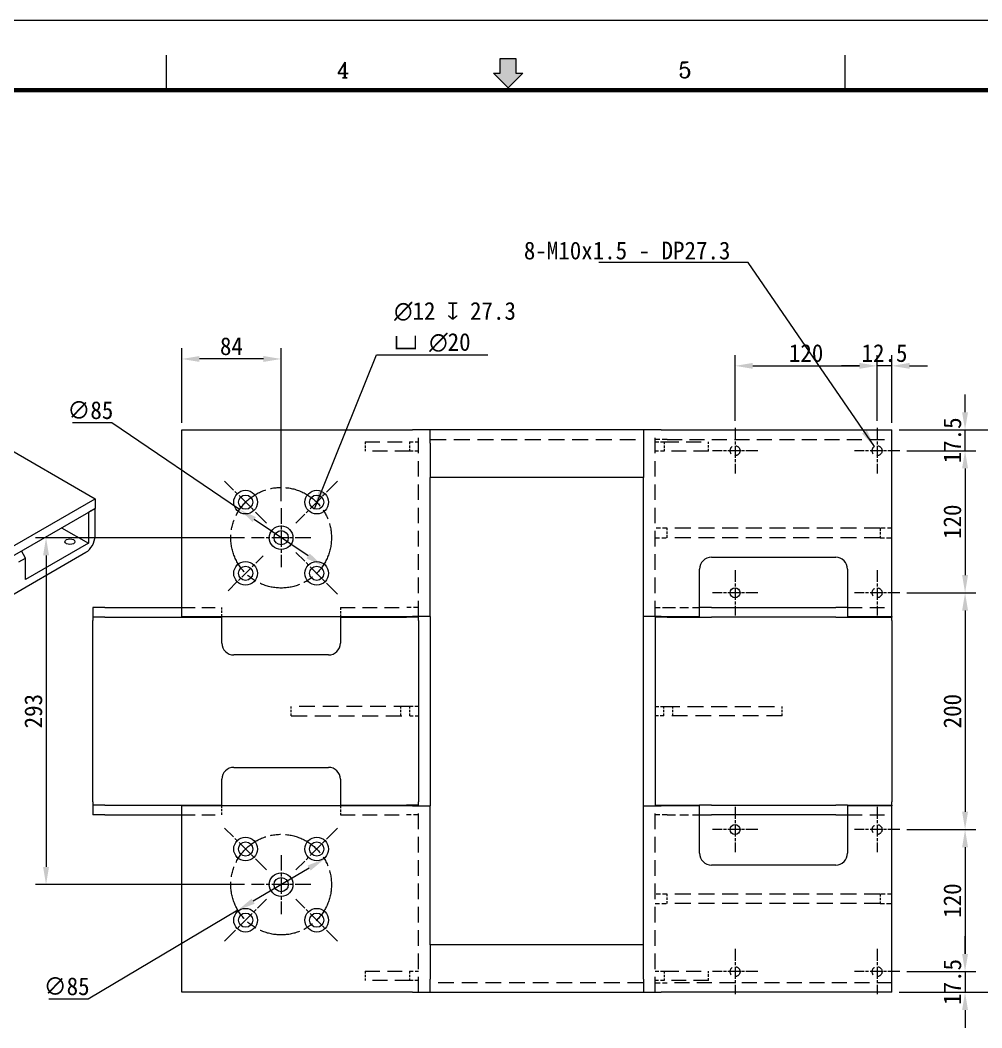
# Model space of a CAD drawing. Header units: millimetres. Extents: x 36 to 2484, y 36 to 1746.
# Drawn here: x 850 to 1663, y 895 to 1746 of the extents above; entities that cross this region are included whole.
import ezdxf
from ezdxf.enums import TextEntityAlignment as Align

# ---------------------------------------------------------------- set-up
doc = ezdxf.new("R2010")
doc.units = ezdxf.units.MM
doc.header["$LTSCALE"] = 6
doc.linetypes.add('CHAIN', pattern=[0.3543, 0.2362, -0.0295, 0.0591, -0.0295])
doc.linetypes.add('HIDDEN', pattern=[9.525, 6.35, -3.175])
doc.layers.get('0').update_dxf_attribs({"lineweight": 18})
for name, color, linetype, lineweight in [('SkizziergeometrieWIN-ISO', 7, 'Continuous', 50), ('가는실선_A4', 7, 'Continuous', 5), ('굵은실선_A3', 7, 'Continuous', 18)]:
    doc.layers.add(name, color=color, linetype=linetype, lineweight=lineweight)
for name, color, linetype, lineweight, true_color in [('가는실선_A3', 9, 'Continuous', 5, 0x808080), ('가는실선중심선_A3', 1, 'Continuous', 5, 0xff0000), ('가는파선_A3', 7, 'HIDDEN', 13, 0x008000), ('해치선_A3', 1, 'Continuous', 5, 0xff0000)]:
    doc.layers.add(name, color=color, linetype=linetype, lineweight=lineweight, true_color=true_color)
doc.styles.add('치수문자_A3(2.5)', font='')
doc.styles.add('텍스트 스타일36', font='ROMANC.shx', dxfattribs={"width": 0.941937})
doc.styles.get('치수문자_A3(2.5)').set_extended_font_data('GulimChe')
doc.dimstyles.new('치수_A3(2.5)', dxfattribs={"dimscale": 6, "dimtxt": 2.5, "dimasz": 2.5, "dimexe": 1.5, "dimexo": 1, "dimgap": 0.5, "dimtad": 1, "dimtoh": 1, "dimdec": 1, "dimrnd": 1e-08, "dimdsep": 46, "dimtxsty": '치수문자_A3(2.5)', "dimcen": 0.09, "dimdle": 10, "dimclrd": 8, "dimclre": 8, "dimclrt": 7, "dimadec": 1, "dimazin": 2, "dimtfac": 0.8, "dimtmove": 0, "dimatfit": 3, "dimfxl": 1, "dimtolj": 1, "dimtzin": 0, "dimlwd": -1, "dimlwe": -1, "dimarcsym": 0})
doc.dimstyles.new('치수_A3(2.5)$7', dxfattribs={"dimscale": 6, "dimtxt": 2.5, "dimasz": 2.5, "dimexe": 1.5, "dimexo": 1, "dimgap": 0.5, "dimtad": 1, "dimtoh": 1, "dimdec": 1, "dimrnd": 1e-08, "dimdsep": 46, "dimtxsty": '치수문자_A3(2.5)', "dimcen": 0.09, "dimdle": 10, "dimclrd": 256, "dimclre": 8, "dimclrt": 7, "dimadec": 1, "dimazin": 2, "dimtfac": 0.8, "dimtmove": 0, "dimatfit": 3, "dimfxl": 1, "dimtolj": 1, "dimtzin": 0, "dimlwd": -1, "dimlwe": -1, "dimarcsym": 0})

# ---------------------------------------------------------------- blocks, each defined once
blk = doc.blocks.new('경계 A3_경계')
at = {"layer": '해치선_A3'}
blk.add_hatch(color=7, dxfattribs=at).paths.add_polyline_path([(211.52, 283.53), (212.48, 283.53), (210.42, 281.47), (208.36, 283.53), (209.32, 283.53), (209.32, 285.59), (211.52, 285.59)])
for p, q in [((209.32, 285.59), (211.52, 285.59)), ((209.32, 283.53), (209.32, 285.59)), ((211.52, 285.59), (211.52, 283.53)), ((208.36, 283.53), (209.32, 283.53)), ((210.42, 281.47), (208.36, 283.53)), ((211.52, 283.53), (212.48, 283.53))]:
    blk.add_line(p, q)
at = {"layer": 'SkizziergeometrieWIN-ISO', "lineweight": 18}
blk.add_line((6, 291), (414, 291), dxfattribs=at)
at = {"layer": '가는실선_A3', "color": 7}
for p, q in [((162.34, 281.16), (162.34, 286.06)), ((257.9, 281.16), (257.9, 286.06))]:
    blk.add_line(p, q, dxfattribs=at)
at = {"layer": '가는실선_A3', "color": 7, "lineweight": 60}
blk.add_line((401.22, 281.16), (19.02, 281.16), dxfattribs=at)
at = {"layer": '굵은실선_A3'}
blk.add_line((212.48, 283.53), (210.42, 281.47), dxfattribs=at)
at = {"layer": '가는실선_A3', "color": 7, "style": '텍스트 스타일36', "width": 0.941937}
for s, p in [('4', (187.21, 283.98)), ('5', (235.33, 283.98))]:
    blk.add_text(s, height=2.2, dxfattribs=at).set_placement(p, align=Align.MIDDLE_CENTER)
blk = doc.blocks.new('*D19')
at = {"layer": 'Defpoints', "color": 0, "transparency": 16777216}
for p in [(1586.82, 1399.81), (1586.82, 924.81), (1688, 924.81)]:
    blk.add_point(p, dxfattribs=at)
at = {"layer": '가는실선_A4', "color": 8, "transparency": 16777216}
for p, q in [((1592.82, 1399.81), (1697, 1399.81)), ((1688, 1384.81), (1688, 939.81)), ((1592.82, 924.81), (1697, 924.81))]:
    blk.add_line(p, q, dxfattribs=at)
for points in [[(1685.5, 1384.81), (1690.5, 1384.81), (1688, 1399.81)], [(1685.5, 939.81), (1690.5, 939.81), (1688, 924.81)]]:
    blk.add_solid(points, dxfattribs=at)
at = {"layer": '가는실선_A4', "color": 7, "transparency": 16777216, "insert": (1677.3, 1162.31), "char_height": 15, "attachment_point": 5, "rotation": 90, "style": '치수문자_A3(2.5)'}
blk.add_mtext('\\A1;475', dxfattribs=at)
blk = doc.blocks.new('*D38')
at = {"layer": 'Defpoints', "color": 0, "transparency": 16777216}
for p in [(986.82, 1459.81), (986.82, 1399.81), (1070.82, 1333.81)]:
    blk.add_point(p, dxfattribs=at)
at = {"layer": '가는실선_A4', "color": 8, "transparency": 16777216}
for p, q in [((986.82, 1405.81), (986.82, 1468.81)), ((1070.82, 1339.81), (1070.82, 1468.81)), ((1055.82, 1459.81), (1001.82, 1459.81))]:
    blk.add_line(p, q, dxfattribs=at)
for points in [[(1001.82, 1462.31), (1001.82, 1457.31), (986.82, 1459.81)], [(1055.82, 1462.31), (1055.82, 1457.31), (1070.82, 1459.81)]]:
    blk.add_solid(points, dxfattribs=at)
at = {"layer": '가는실선_A4', "color": 7, "transparency": 16777216, "insert": (1028.82, 1470.5), "char_height": 15, "attachment_point": 5, "style": '치수문자_A3(2.5)'}
blk.add_mtext('\\A1;84', dxfattribs=at)
blk = doc.blocks.new('*D39')
at = {"layer": 'Defpoints', "color": 0, "transparency": 16777216}
for p in [(1045.82, 1308.81), (872.18, 1015.81), (1045.82, 1015.81)]:
    blk.add_point(p, dxfattribs=at)
at = {"layer": '가는실선_A4', "color": 8, "transparency": 16777216}
for p, q in [((1039.82, 1308.81), (863.18, 1308.81)), ((872.18, 1293.81), (872.18, 1030.81)), ((1039.82, 1015.81), (863.18, 1015.81))]:
    blk.add_line(p, q, dxfattribs=at)
for points in [[(869.68, 1293.81), (874.68, 1293.81), (872.18, 1308.81)], [(869.68, 1030.81), (874.68, 1030.81), (872.18, 1015.81)]]:
    blk.add_solid(points, dxfattribs=at)
at = {"layer": '가는실선_A4', "color": 7, "transparency": 16777216, "insert": (861.51, 1162.31), "char_height": 15, "attachment_point": 5, "rotation": 90, "style": '치수문자_A3(2.5)'}
blk.add_mtext('\\A1;293', dxfattribs=at)
blk = doc.blocks.new('*D40')
at = {"layer": 'Defpoints', "color": 0, "transparency": 16777216}
for p in [(1107.38, 1037.47), (1034.26, 994.14)]:
    blk.add_point(p, dxfattribs=at)
at = {"layer": '가는실선_A4', "color": 8, "transparency": 16777216}
for p, q in [((1094.48, 1029.82), (1047.16, 1001.79)), ((1034.26, 994.14), (907.7, 919.15)), ((907.7, 919.15), (874.47, 919.15))]:
    blk.add_line(p, q, dxfattribs=at)
for points in [[(1093.2, 1031.98), (1095.75, 1027.67), (1107.38, 1037.47)], [(1045.89, 1003.94), (1048.43, 999.64), (1034.26, 994.14)]]:
    blk.add_solid(points, dxfattribs=at)
at = {"layer": '가는실선_A4', "color": 7, "transparency": 16777216, "insert": (889.59, 929.82), "char_height": 15, "attachment_point": 5, "style": '치수문자_A3(2.5)'}
blk.add_mtext('\\A1;∅85', dxfattribs=at)
blk = doc.blocks.new('*D41')
at = {"layer": 'Defpoints', "color": 0, "transparency": 16777216}
for p in [(1035.64, 1332.65), (1106, 1284.96)]:
    blk.add_point(p, dxfattribs=at)
at = {"layer": '가는실선_A4', "color": 8, "transparency": 16777216}
for p, q in [((927.74, 1405.78), (894.5, 1405.78)), ((1035.64, 1332.65), (927.74, 1405.78)), ((1093.58, 1293.38), (1048.05, 1324.23))]:
    blk.add_line(p, q, dxfattribs=at)
for points in [[(1049.46, 1326.3), (1046.65, 1322.16), (1035.64, 1332.65)], [(1094.99, 1295.45), (1092.18, 1291.31), (1106, 1284.96)]]:
    blk.add_solid(points, dxfattribs=at)
at = {"layer": '가는실선_A4', "color": 7, "transparency": 16777216, "insert": (909.62, 1416.45), "char_height": 15, "attachment_point": 5, "style": '치수문자_A3(2.5)'}
blk.add_mtext('\\A1;∅85', dxfattribs=at)
blk = doc.blocks.new('*D42')
at = {"layer": 'Defpoints', "color": 0, "transparency": 16777216}
for p in [(1593.51, 1382.31), (1593.51, 1262.31), (1648.64, 1262.31)]:
    blk.add_point(p, dxfattribs=at)
at = {"layer": '가는실선_A4', "color": 8, "transparency": 16777216}
for p, q in [((1599.51, 1382.31), (1657.64, 1382.31)), ((1648.64, 1367.31), (1648.64, 1277.31)), ((1599.51, 1262.31), (1657.64, 1262.31))]:
    blk.add_line(p, q, dxfattribs=at)
for points in [[(1646.14, 1367.31), (1651.14, 1367.31), (1648.64, 1382.31)], [(1646.14, 1277.31), (1651.14, 1277.31), (1648.64, 1262.31)]]:
    blk.add_solid(points, dxfattribs=at)
at = {"layer": '가는실선_A4', "color": 7, "transparency": 16777216, "insert": (1637.94, 1322.31), "char_height": 15, "attachment_point": 5, "rotation": 90, "style": '치수문자_A3(2.5)'}
blk.add_mtext('\\A1;120', dxfattribs=at)
blk = doc.blocks.new('*D43')
at = {"layer": 'Defpoints', "color": 0, "transparency": 16777216}
for p in [(1574.32, 1453.99), (1454.32, 1401.49), (1574.32, 1401.49)]:
    blk.add_point(p, dxfattribs=at)
at = {"layer": '가는실선_A4', "color": 8, "transparency": 16777216}
for p, q in [((1454.32, 1407.49), (1454.32, 1462.99)), ((1574.32, 1407.49), (1574.32, 1462.99)), ((1469.32, 1453.99), (1559.32, 1453.99))]:
    blk.add_line(p, q, dxfattribs=at)
for points in [[(1469.32, 1456.49), (1469.32, 1451.49), (1454.32, 1453.99)], [(1559.32, 1456.49), (1559.32, 1451.49), (1574.32, 1453.99)]]:
    blk.add_solid(points, dxfattribs=at)
at = {"layer": '가는실선_A4', "color": 7, "transparency": 16777216, "insert": (1514.32, 1464.69), "char_height": 15, "attachment_point": 5, "style": '치수문자_A3(2.5)'}
blk.add_mtext('\\A1;120', dxfattribs=at)
blk = doc.blocks.new('*D44')
at = {"layer": 'Defpoints', "color": 0, "transparency": 16777216}
for p in [(1574.32, 1453.99), (1574.32, 1401.49), (1586.82, 1399.81)]:
    blk.add_point(p, dxfattribs=at)
at = {"layer": '가는실선_A4', "color": 8, "transparency": 16777216}
for p, q in [((1574.32, 1407.49), (1574.32, 1462.99)), ((1586.82, 1405.81), (1586.82, 1462.99)), ((1559.32, 1453.99), (1544.32, 1453.99)), ((1586.82, 1453.99), (1574.32, 1453.99)), ((1601.82, 1453.99), (1616.82, 1453.99))]:
    blk.add_line(p, q, dxfattribs=at)
for points in [[(1559.32, 1456.49), (1559.32, 1451.49), (1574.32, 1453.99)], [(1601.82, 1456.49), (1601.82, 1451.49), (1586.82, 1453.99)]]:
    blk.add_solid(points, dxfattribs=at)
at = {"layer": '가는실선_A4', "color": 7, "transparency": 16777216, "insert": (1580.57, 1464.69), "char_height": 15, "attachment_point": 5, "style": '치수문자_A3(2.5)'}
blk.add_mtext('\\A1;12.5', dxfattribs=at)
blk = doc.blocks.new('*D45')
at = {"layer": 'Defpoints', "color": 0, "transparency": 16777216}
for p in [(1586.82, 1399.81), (1648.64, 1399.81), (1593.51, 1382.31)]:
    blk.add_point(p, dxfattribs=at)
at = {"layer": '가는실선_A4', "color": 8, "transparency": 16777216}
for p, q in [((1648.64, 1414.81), (1648.64, 1429.81)), ((1592.82, 1399.81), (1657.64, 1399.81)), ((1648.64, 1382.31), (1648.64, 1399.81)), ((1599.51, 1382.31), (1657.64, 1382.31)), ((1648.64, 1367.31), (1648.64, 1352.31))]:
    blk.add_line(p, q, dxfattribs=at)
for points in [[(1646.14, 1414.81), (1651.14, 1414.81), (1648.64, 1399.81)], [(1646.14, 1367.31), (1651.14, 1367.31), (1648.64, 1382.31)]]:
    blk.add_solid(points, dxfattribs=at)
at = {"layer": '가는실선_A4', "color": 7, "transparency": 16777216, "insert": (1637.94, 1391.06), "char_height": 15, "attachment_point": 5, "rotation": 90, "style": '치수문자_A3(2.5)'}
blk.add_mtext('\\A1;17.5', dxfattribs=at)
blk = doc.blocks.new('*D46')
at = {"layer": 'Defpoints', "color": 0, "transparency": 16777216}
for p in [(1593.51, 1262.31), (1593.51, 1062.31), (1648.64, 1062.31)]:
    blk.add_point(p, dxfattribs=at)
at = {"layer": '가는실선_A4', "color": 8, "transparency": 16777216}
for p, q in [((1599.51, 1262.31), (1657.64, 1262.31)), ((1648.64, 1247.31), (1648.64, 1077.31)), ((1599.51, 1062.31), (1657.64, 1062.31))]:
    blk.add_line(p, q, dxfattribs=at)
for points in [[(1646.14, 1247.31), (1651.14, 1247.31), (1648.64, 1262.31)], [(1646.14, 1077.31), (1651.14, 1077.31), (1648.64, 1062.31)]]:
    blk.add_solid(points, dxfattribs=at)
at = {"layer": '가는실선_A4', "color": 7, "transparency": 16777216, "insert": (1637.97, 1162.31), "char_height": 15, "attachment_point": 5, "rotation": 90, "style": '치수문자_A3(2.5)'}
blk.add_mtext('\\A1;200', dxfattribs=at)
blk = doc.blocks.new('*D47')
at = {"layer": 'Defpoints', "color": 0, "transparency": 16777216}
for p in [(1593.51, 1062.31), (1593.51, 942.31), (1648.64, 942.31)]:
    blk.add_point(p, dxfattribs=at)
at = {"layer": '가는실선_A4', "color": 8, "transparency": 16777216}
for p, q in [((1599.51, 1062.31), (1657.64, 1062.31)), ((1648.64, 1047.31), (1648.64, 957.31)), ((1599.51, 942.31), (1657.64, 942.31))]:
    blk.add_line(p, q, dxfattribs=at)
for points in [[(1646.14, 1047.31), (1651.14, 1047.31), (1648.64, 1062.31)], [(1646.14, 957.31), (1651.14, 957.31), (1648.64, 942.31)]]:
    blk.add_solid(points, dxfattribs=at)
at = {"layer": '가는실선_A4', "color": 7, "transparency": 16777216, "insert": (1637.94, 1002.31), "char_height": 15, "attachment_point": 5, "rotation": 90, "style": '치수문자_A3(2.5)'}
blk.add_mtext('\\A1;120', dxfattribs=at)
blk = doc.blocks.new('*D48')
at = {"layer": 'Defpoints', "color": 0, "transparency": 16777216}
for p in [(1593.51, 942.31), (1586.82, 924.81), (1648.64, 924.81)]:
    blk.add_point(p, dxfattribs=at)
at = {"layer": '가는실선_A4', "color": 8, "transparency": 16777216}
for p, q in [((1648.64, 957.31), (1648.64, 972.31)), ((1599.51, 942.31), (1657.64, 942.31)), ((1648.64, 942.31), (1648.64, 924.81)), ((1592.82, 924.81), (1657.64, 924.81)), ((1648.64, 909.81), (1648.64, 894.81))]:
    blk.add_line(p, q, dxfattribs=at)
for points in [[(1646.14, 957.31), (1651.14, 957.31), (1648.64, 942.31)], [(1646.14, 909.81), (1651.14, 909.81), (1648.64, 924.81)]]:
    blk.add_solid(points, dxfattribs=at)
at = {"layer": '가는실선_A4', "color": 7, "transparency": 16777216, "insert": (1637.94, 933.56), "char_height": 15, "attachment_point": 5, "rotation": 90, "style": '치수문자_A3(2.5)'}
blk.add_mtext('\\A1;17.5', dxfattribs=at)

msp = doc.modelspace()

# ---------------------------------------------------------------- linework, layer by layer
at = {"layer": '가는실선중심선_A3', "linetype": 'CHAIN', "ltscale": 7.107183}
for p, q in [((1454.319, 1401.494), (1454.319, 1363.118)), ((1574.319, 1401.494), (1574.319, 1363.118)), ((1473.507, 1382.306), (1435.131, 1382.306)), ((1593.507, 1382.306), (1555.131, 1382.306)), ((1454.319, 1281.494), (1454.319, 1243.118)), ((1574.319, 1281.494), (1574.319, 1243.118)), ((1473.507, 1262.306), (1435.131, 1262.306)), ((1593.507, 1262.306), (1555.131, 1262.306)), ((1454.319, 1081.494), (1454.319, 1043.118)), ((1574.319, 1081.494), (1574.319, 1043.118)), ((1473.507, 1062.306), (1435.131, 1062.306)), ((1593.507, 1062.306), (1555.131, 1062.306)), ((1454.319, 961.494), (1454.319, 923.118)), ((1574.319, 961.494), (1574.319, 923.118)), ((1473.507, 942.306), (1435.131, 942.306)), ((1593.507, 942.306), (1555.131, 942.306))]:
    msp.add_line(p, q, dxfattribs=at)
at = {"layer": '가는실선중심선_A3', "linetype": 'CHAIN', "ltscale": 9.259962}
for p, q in [((1058.444, 1321.18), (1023.089, 1356.536)), ((1118.548, 1356.536), (1083.193, 1321.18)), ((1070.819, 1333.806), (1070.819, 1283.806)), ((1095.819, 1308.806), (1045.819, 1308.806)), ((1118.548, 1261.076), (1083.193, 1296.432)), ((1058.444, 1028.18), (1023.089, 1063.536)), ((1118.548, 1063.536), (1083.193, 1028.18)), ((1070.819, 1040.806), (1070.819, 990.806)), ((1095.819, 1015.806), (1045.819, 1015.806)), ((1023.089, 968.076), (1058.444, 1003.432)), ((1118.548, 968.076), (1083.193, 1003.432))]:
    msp.add_line(p, q, dxfattribs=at)
at = {"layer": '가는실선중심선_A3', "linetype": 'CHAIN', "ltscale": 7.778352}
msp.add_line((1025.917, 1263.905), (1055.616, 1293.603), dxfattribs=at)
at = {"layer": '가는실선중심선_A3', "linetype": 'CHAIN', "ltscale": 23.990969}
for centre in [(1070.819, 1308.806), (1070.819, 1015.806)]:
    msp.add_circle(centre, 42.5, dxfattribs=at)
at = {"layer": '가는파선_A3', "ltscale": 0.344488}
for p, q in [((1186.819, 1242.306), (1186.819, 1399.806)), ((1386.819, 1242.306), (1386.819, 1399.806)), ((1186.819, 924.806), (1186.819, 1082.306)), ((1386.819, 924.806), (1386.819, 1082.306))]:
    msp.add_line(p, q, dxfattribs=at)
at = {"layer": '가는파선_A3', "ltscale": 0.328087}
for p, q in [((1141.819, 1389.806), (1179.319, 1389.806)), ((1394.318, 1389.806), (1431.819, 1389.806)), ((1179.319, 1381.806), (1141.819, 1381.806)), ((1431.819, 1381.806), (1394.318, 1381.806)), ((1141.819, 942.806), (1179.319, 942.806)), ((1394.318, 942.806), (1431.819, 942.806)), ((1179.319, 934.806), (1141.819, 934.806)), ((1431.819, 934.806), (1394.318, 934.806))]:
    msp.add_line(p, q, dxfattribs=at)
at = {"layer": '가는파선_A3', "ltscale": 0.055011}
for p, q in [((1141.819, 1389.806), (1141.819, 1381.806)), ((1179.319, 1389.806), (1179.319, 1381.806)), ((1394.318, 1389.806), (1394.318, 1381.806)), ((1431.819, 1381.806), (1431.819, 1389.806)), ((1396.819, 1308.806), (1396.819, 1316.806)), ((1576.819, 1316.806), (1576.819, 1308.806)), ((1079.396, 1158.306), (1079.396, 1166.306)), ((1171.819, 1158.306), (1171.819, 1166.306)), ((1179.396, 1158.306), (1179.396, 1166.306)), ((1394.242, 1158.306), (1394.242, 1166.306)), ((1401.819, 1158.306), (1401.819, 1166.306)), ((1494.242, 1158.306), (1494.242, 1166.306)), ((1396.819, 999.806), (1396.819, 1007.806)), ((1576.819, 1007.806), (1576.819, 999.806)), ((1141.819, 942.806), (1141.819, 934.806)), ((1179.319, 942.806), (1179.319, 934.806)), ((1394.318, 942.806), (1394.318, 934.806)), ((1431.819, 934.806), (1431.819, 942.806))]:
    msp.add_line(p, q, dxfattribs=at)
at = {"layer": '가는파선_A3', "ltscale": 0.080527}
for p, q in [((1179.319, 1389.806), (1186.819, 1389.806)), ((1386.819, 1389.806), (1394.318, 1389.806)), ((1186.819, 1381.806), (1179.319, 1381.806)), ((1394.318, 1381.806), (1386.819, 1381.806)), ((1186.819, 1166.306), (1179.396, 1166.306)), ((1386.819, 1166.306), (1394.242, 1166.306)), ((1179.396, 1158.306), (1186.819, 1158.306)), ((1394.242, 1158.306), (1386.819, 1158.306)), ((1179.319, 942.806), (1186.819, 942.806)), ((1386.819, 942.806), (1394.318, 942.806)), ((1186.819, 934.806), (1179.319, 934.806)), ((1394.318, 934.806), (1386.819, 934.806))]:
    msp.add_line(p, q, dxfattribs=at)
at = {"layer": '가는파선_A3', "ltscale": 0.349956}
for p, q in [((1196.819, 1391.806), (1376.819, 1391.806)), ((1576.819, 1316.806), (1396.819, 1316.806)), ((1576.819, 1308.806), (1396.819, 1308.806)), ((1179.396, 1166.306), (1079.396, 1166.306)), ((1394.242, 1166.306), (1494.242, 1166.306)), ((1079.396, 1158.306), (1179.396, 1158.306)), ((1494.242, 1158.306), (1394.242, 1158.306)), ((1576.819, 1007.806), (1396.819, 1007.806)), ((1576.819, 999.806), (1396.819, 999.806)), ((1376.819, 932.806), (1196.819, 932.806))]:
    msp.add_line(p, q, dxfattribs=at)
at = {"layer": '가는파선_A3', "ltscale": 0.108111}
for p, q in [((1396.819, 1391.806), (1386.819, 1391.806)), ((1386.819, 1249.806), (1396.819, 1249.806)), ((1396.819, 1074.806), (1386.819, 1074.806)), ((1386.819, 932.806), (1396.819, 932.806))]:
    msp.add_line(p, q, dxfattribs=at)
at = {"layer": '가는파선_A3', "ltscale": 0.332458}
for p, q in [((1396.819, 1391.806), (1586.819, 1391.806)), ((1586.819, 932.806), (1396.819, 932.806))]:
    msp.add_line(p, q, dxfattribs=at)
at = {"layer": '가는파선_A3', "ltscale": 0.097324}
for p, q in [((1396.819, 1316.806), (1386.819, 1316.806)), ((1586.819, 1316.806), (1576.819, 1316.806)), ((1386.819, 1308.806), (1396.819, 1308.806)), ((1576.819, 1308.806), (1586.819, 1308.806)), ((1396.819, 1007.806), (1386.819, 1007.806)), ((1586.819, 1007.806), (1576.819, 1007.806)), ((1386.819, 999.806), (1396.819, 999.806)), ((1576.819, 999.806), (1586.819, 999.806))]:
    msp.add_line(p, q, dxfattribs=at)
at = {"layer": '가는파선_A3', "ltscale": 0.297463}
for p, q in [((986.819, 1249.806), (1020.819, 1249.806)), ((986.819, 1074.806), (1020.819, 1074.806))]:
    msp.add_line(p, q, dxfattribs=at)
at = {"layer": '가는파선_A3', "ltscale": 0.051567}
for p, q in [((1020.819, 1242.306), (1020.819, 1249.806)), ((1120.819, 1249.806), (1120.819, 1242.306)), ((1020.819, 1074.806), (1020.819, 1082.306)), ((1120.819, 1082.306), (1120.819, 1074.806))]:
    msp.add_line(p, q, dxfattribs=at)
at = {"layer": '가는파선_A3', "ltscale": 0.326626}
for p, q in [((1120.819, 1249.806), (1176.819, 1249.806)), ((1120.819, 1074.806), (1176.819, 1074.806))]:
    msp.add_line(p, q, dxfattribs=at)
at = {"layer": '가는파선_A3', "ltscale": 0.189345}
for p, q in [((1396.819, 1249.806), (1424.319, 1249.806)), ((1396.819, 1074.806), (1424.319, 1074.806))]:
    msp.add_line(p, q, dxfattribs=at)
at = {"layer": '가는파선_A3', "ltscale": 0.328084}
for p, q in [((1549.319, 1249.806), (1586.819, 1249.806)), ((1549.319, 1074.806), (1586.819, 1074.806))]:
    msp.add_line(p, q, dxfattribs=at)
at = {"layer": '가는파선_A3', "ltscale": 0.181174}
for centre in [(1454.319, 1382.306), (1574.319, 1382.306), (1574.319, 1262.306), (1574.319, 1062.306), (1454.319, 942.306), (1574.319, 942.306)]:
    msp.add_circle(centre, 4.188, dxfattribs=at)
at = {"layer": '가는파선_A3', "ltscale": 0.108111}
for centre, start_param, end_param in [((1176.819, 1249.806), 6.2559132, 7.8403405), ((1176.819, 1074.806), 6.2805873, 7.8539816)]:
    msp.add_ellipse(centre, major_axis=(10, 0), ratio=0.00001, start_param=start_param, end_param=end_param, dxfattribs=at)
at = {"layer": '굵은실선_A3'}
for p, q in [((775.702, 1421.404), (913.588, 1341.796)), ((986.819, 1242.306), (986.819, 1399.806)), ((986.819, 1399.806), (1181.819, 1399.806)), ((1196.819, 1399.806), (1181.819, 1399.806)), ((1376.819, 1399.806), (1196.819, 1399.806)), ((1196.819, 1388.806), (1196.819, 1399.806)), ((1391.819, 1399.806), (1376.819, 1399.806)), ((1376.819, 1399.806), (1376.819, 1388.806)), ((1391.819, 1399.806), (1586.819, 1399.806)), ((1586.819, 1242.306), (1586.819, 1399.806)), ((1196.819, 1388.806), (1196.819, 1359.806)), ((1376.819, 1388.806), (1376.819, 1359.806)), ((1196.819, 1242.306), (1196.819, 1359.806)), ((1376.819, 1359.806), (1196.819, 1359.806)), ((1376.819, 1242.306), (1376.819, 1359.806)), ((802.219, 1277.497), (913.588, 1341.796)), ((913.588, 1341.796), (913.588, 1333.631)), ((802.219, 1269.332), (913.588, 1333.631)), ((913.588, 1333.631), (907.931, 1330.365)), ((907.931, 1330.365), (907.931, 1304.237)), ((913.588, 1309.953), (913.588, 1333.631)), ((885.304, 1317.301), (907.931, 1304.237)), ((907.931, 1304.237), (854.898, 1273.619)), ((807.522, 1239.734), (905.81, 1296.48)), ((854.898, 1291.582), (851.363, 1297.705)), ((849.242, 1288.316), (854.898, 1291.582)), ((854.898, 1273.619), (854.898, 1291.582)), ((1434.319, 1292.306), (1539.319, 1292.306)), ((1424.319, 1242.306), (1424.319, 1282.306)), ((1549.319, 1282.306), (1549.319, 1242.306)), ((911.819, 1249.806), (911.819, 1241.806)), ((921.819, 1249.806), (986.819, 1249.806)), ((1434.319, 1249.806), (1424.319, 1249.806)), ((1434.319, 1249.806), (1539.319, 1249.806)), ((1549.319, 1249.806), (1539.319, 1249.806)), ((911.819, 1241.806), (911.819, 1238.806)), ((911.819, 1085.806), (911.819, 1238.806)), ((921.819, 1241.806), (1020.819, 1241.806)), ((986.819, 1242.306), (1181.819, 1242.306)), ((1020.819, 1241.806), (1020.819, 1242.306)), ((1020.819, 1238.806), (1020.819, 1241.806)), ((1020.819, 1219.806), (1020.819, 1238.806)), ((1120.819, 1242.306), (1120.819, 1241.806)), ((1120.819, 1241.806), (1120.819, 1238.806)), ((1120.819, 1241.806), (1176.819, 1241.806)), ((1120.819, 1238.806), (1120.819, 1219.806)), ((1196.819, 1242.306), (1181.819, 1242.306)), ((1186.819, 1241.806), (1186.819, 1242.306)), ((1186.819, 1238.806), (1186.819, 1241.806)), ((1186.819, 1238.806), (1186.819, 1085.806)), ((1196.819, 1242.306), (1196.819, 1082.306)), ((1391.819, 1242.306), (1376.819, 1242.306)), ((1376.819, 1082.306), (1376.819, 1242.306)), ((1386.819, 1242.306), (1386.819, 1241.806)), ((1386.819, 1241.806), (1386.819, 1082.806)), ((1396.819, 1241.806), (1386.819, 1241.806)), ((1391.819, 1242.306), (1424.319, 1242.306)), ((1396.819, 1241.806), (1424.319, 1241.806)), ((1424.319, 1241.806), (1424.319, 1242.306)), ((1424.319, 1241.806), (1434.319, 1241.806)), ((1539.319, 1241.806), (1434.319, 1241.806)), ((1539.319, 1241.806), (1549.319, 1241.806)), ((1549.319, 1242.306), (1586.819, 1242.306)), ((1549.319, 1242.306), (1549.319, 1241.806)), ((1549.319, 1241.806), (1586.819, 1241.806)), ((1586.819, 1242.306), (1586.819, 1241.806)), ((1586.819, 1238.806), (1586.819, 1241.806)), ((1586.819, 1238.806), (1586.819, 1085.806)), ((1110.819, 1209.806), (1030.819, 1209.806)), ((1030.819, 1114.806), (1110.819, 1114.806)), ((1020.819, 1085.806), (1020.819, 1104.806)), ((1120.819, 1104.806), (1120.819, 1085.806)), ((911.819, 1085.806), (911.819, 1082.806)), ((911.819, 1082.806), (911.819, 1074.806)), ((921.819, 1082.806), (1020.819, 1082.806)), ((1181.819, 1082.306), (986.819, 1082.306)), ((986.819, 924.806), (986.819, 1082.306)), ((1020.819, 1082.806), (1020.819, 1085.806)), ((1020.819, 1082.306), (1020.819, 1082.806)), ((1120.819, 1085.806), (1120.819, 1082.806)), ((1120.819, 1082.806), (1120.819, 1082.306)), ((1120.819, 1082.806), (1176.819, 1082.806)), ((1181.819, 1082.306), (1196.819, 1082.306)), ((1186.819, 1082.806), (1186.819, 1085.806)), ((1186.819, 1082.306), (1186.819, 1082.806)), ((1196.819, 964.806), (1196.819, 1082.306)), ((1376.819, 1082.306), (1391.819, 1082.306)), ((1376.819, 964.806), (1376.819, 1082.306)), ((1386.819, 1082.806), (1386.819, 1082.306)), ((1386.819, 1082.806), (1396.819, 1082.806)), ((1424.319, 1082.306), (1391.819, 1082.306)), ((1396.819, 1082.806), (1424.319, 1082.806)), ((1434.319, 1082.806), (1424.319, 1082.806)), ((1424.319, 1082.306), (1424.319, 1082.806)), ((1424.319, 1042.306), (1424.319, 1082.306)), ((1434.319, 1082.806), (1539.319, 1082.806)), ((1549.319, 1082.806), (1539.319, 1082.806)), ((1549.319, 1082.806), (1586.819, 1082.806)), ((1549.319, 1082.806), (1549.319, 1082.306)), ((1549.319, 1082.306), (1549.319, 1042.306)), ((1586.819, 1082.306), (1549.319, 1082.306)), ((1586.819, 1082.806), (1586.819, 1085.806)), ((1586.819, 1082.806), (1586.819, 1082.306)), ((1586.819, 924.806), (1586.819, 1082.306)), ((921.819, 1074.806), (986.819, 1074.806)), ((1424.319, 1074.806), (1434.319, 1074.806)), ((1539.319, 1074.806), (1434.319, 1074.806)), ((1539.319, 1074.806), (1549.319, 1074.806)), ((1539.319, 1032.306), (1434.319, 1032.306)), ((1196.819, 964.806), (1196.819, 935.806)), ((1376.819, 964.806), (1196.819, 964.806)), ((1376.819, 935.806), (1376.819, 964.806)), ((1196.819, 924.806), (1196.819, 935.806)), ((1376.819, 935.806), (1376.819, 924.806)), ((1181.819, 924.806), (986.819, 924.806)), ((1181.819, 924.806), (1196.819, 924.806)), ((1196.819, 924.806), (1376.819, 924.806)), ((1376.819, 924.806), (1391.819, 924.806)), ((1586.819, 924.806), (1391.819, 924.806))]:
    msp.add_line(p, q, dxfattribs=at)
for centre, radius in [((1040.767, 1338.858), 10), ((1100.871, 1338.858), 10), ((1040.767, 1338.858), 6), ((1100.871, 1338.858), 6), ((1070.819, 1308.806), 10), ((1070.819, 1308.806), 6), ((1040.767, 1278.754), 10), ((1100.871, 1278.754), 10), ((1040.767, 1278.754), 6), ((1100.871, 1278.754), 6), ((1454.319, 1262.306), 4.188), ((1454.319, 1062.306), 4.188), ((1040.767, 1045.858), 10), ((1100.871, 1045.858), 10), ((1040.767, 1045.858), 6), ((1100.871, 1045.858), 6), ((1070.819, 1015.806), 10), ((1070.819, 1015.806), 6), ((1040.767, 985.754), 10), ((1040.767, 985.754), 6), ((1100.871, 985.754), 10), ((1100.871, 985.754), 6)]:
    msp.add_circle(centre, radius, dxfattribs=at)
for centre, start, end in [((1434.319, 1282.306), 90, 180), ((1539.319, 1282.306), 0, 90), ((1030.819, 1219.806), 180, 270), ((1110.819, 1219.806), 270, 0), ((1030.819, 1104.806), 90, 180), ((1110.819, 1104.806), 0, 90), ((1434.319, 1042.306), 180, 270), ((1539.319, 1042.306), 270, 0)]:
    msp.add_arc(centre, 10, start, end, dxfattribs=at)
msp.add_ellipse((892.375, 1305.462), major_axis=(4.188, 0), ratio=0.5773503, dxfattribs=at)
for centre, major_axis, ratio, start_param, end_param in [((905.81, 1305.462), (-5.5, -9.526), 0.5773503, 0.7853982, 2.3561945), ((921.819, 1249.806), (-10, 0), 0.00001, 4.712389, 6.2805873), ((921.819, 1241.806), (-10, 0), 0.00001, 4.7208329, 6.3000706), ((1176.819, 1241.806), (10, 0), 0.00001, 6.2805873, 7.8539816), ((921.819, 1082.806), (-10, 0), 0.00001, 4.712389, 6.2805873), ((1176.819, 1082.806), (10, 0), 0.00001, 0.0168853, 1.5792402), ((921.819, 1074.806), (-10, 0), 0.00001, 4.7042699, 6.2669493)]:
    msp.add_ellipse(centre, major_axis=major_axis, ratio=ratio, start_param=start_param, end_param=end_param, dxfattribs=at)

# ---------------------------------------------------------------- block references
at = {"xscale": 6, "yscale": 6, "zscale": 6}
msp.add_blockref('경계 A3_경계', (0, 0), dxfattribs=at)

# ---------------------------------------------------------------- texts
at = {"layer": '가는실선_A3', "color": 7, "char_height": 15, "style": '치수문자_A3(2.5)'}
for s, insert, width, attachment_point, line_spacing_factor in [('{8-M10x1.5 - DP27.3}', (1450.38, 1543.686), 180.85802, 9, 0.4375), ('{\\fAIGDT|b0|i0;\\H15.0000;n\\f굴림체|b0|i0;\\H15.0000;12 \\fAIGDT|b0|i0;\\H15.0000;x\\f굴림체|b0|i0;\\H15.0000; 27.3\\P\\fAIGDT|b0|i0;\\H15.0000;v\\f굴림체|b0|i0;\\H15.0000; \\fAIGDT|b0|i0;\\H15.0000;n\\f굴림체|b0|i0;\\H15.0000;20}', (1166.249, 1465.682), 115.02454, 7, 1.05)]:
    msp.add_mtext(s, dxfattribs=dict(at, insert=insert, width=width, attachment_point=attachment_point, line_spacing_factor=line_spacing_factor))

# ---------------------------------------------------------------- dimensions: what is measured, and where the dimension line sits
at = {"layer": '가는실선_A4', "color": 8, "true_color": 0x808080}
for base, p1, p2, angle, override, picture, middle in [((986.819, 1459.806), (1070.819, 1333.806), (986.819, 1399.806), 180, {"dimgap": 0.5, "dimtoh": 0, "dimdec": 1, "dimtol": 0, "dimlim": 0, "dimtp": 0, "dimtm": 0, "dimtdec": 2, "dimtofl": 0, "dimatfit": 1}, '*D38', (1028.819, 1459.806)), ((1574.319, 1453.986), (1454.319, 1401.494), (1574.319, 1401.494), 180, {"dimgap": 0.5, "dimtoh": 0, "dimdec": 1, "dimtol": 0, "dimlim": 0, "dimtp": 0, "dimtm": 0, "dimtdec": 2, "dimtofl": 0, "dimatfit": 1}, '*D43', (1514.319, 1453.986)), ((1574.319, 1453.986), (1586.819, 1399.806), (1574.319, 1401.494), 180, {"dimgap": 0.5, "dimtoh": 0, "dimdec": 1, "dimtol": 0, "dimlim": 0, "dimtp": 0, "dimtm": 0, "dimtdec": 2, "dimtofl": 1, "dimatfit": 1}, '*D44', (1580.569, 1453.986)), ((1648.635, 1399.806), (1593.507, 1382.306), (1586.819, 1399.806), 90, {"dimgap": 0.5, "dimtoh": 0, "dimdec": 1, "dimtol": 0, "dimlim": 0, "dimtp": 0, "dimtm": 0, "dimtdec": 2, "dimtofl": 1, "dimatfit": 1}, '*D45', (1648.635, 1391.056)), ((1688.004, 924.806), (1586.819, 1399.806), (1586.819, 924.806), 90, {"dimgap": 0.5, "dimtoh": 0, "dimdec": 1, "dimtol": 0, "dimlim": 0, "dimtp": 0, "dimtm": 0, "dimtdec": 2, "dimtofl": 0, "dimatfit": 1}, '*D19', (1688.004, 1162.306)), ((1648.635, 1262.306), (1593.507, 1382.306), (1593.507, 1262.306), 90, {"dimgap": 0.5, "dimtoh": 0, "dimdec": 1, "dimtol": 0, "dimlim": 0, "dimtp": 0, "dimtm": 0, "dimtdec": 2, "dimtofl": 0, "dimatfit": 1}, '*D42', (1648.635, 1322.306)), ((872.181, 1015.806), (1045.819, 1308.806), (1045.819, 1015.806), 90, {"dimgap": 0.5, "dimtoh": 0, "dimdec": 1, "dimtol": 0, "dimlim": 0, "dimtp": 0, "dimtm": 0, "dimtdec": 2, "dimtofl": 0, "dimatfit": 1}, '*D39', (872.181, 1162.306)), ((1648.635, 1062.306), (1593.507, 1262.306), (1593.507, 1062.306), 90, {"dimgap": 0.5, "dimtoh": 0, "dimdec": 1, "dimtol": 0, "dimlim": 0, "dimtp": 0, "dimtm": 0, "dimtdec": 2, "dimtofl": 0, "dimatfit": 1}, '*D46', (1648.635, 1162.306)), ((1648.635, 942.306), (1593.507, 1062.306), (1593.507, 942.306), 90, {"dimgap": 0.5, "dimtoh": 0, "dimdec": 1, "dimtol": 0, "dimlim": 0, "dimtp": 0, "dimtm": 0, "dimtdec": 2, "dimtofl": 0, "dimatfit": 1}, '*D47', (1648.635, 1002.306)), ((1648.635, 924.806), (1593.507, 942.306), (1586.819, 924.806), 90, {"dimgap": 0.5, "dimtoh": 0, "dimdec": 1, "dimtol": 0, "dimlim": 0, "dimtp": 0, "dimtm": 0, "dimtdec": 2, "dimtofl": 1, "dimatfit": 1}, '*D48', (1648.635, 933.556))]:
    dim = msp.add_linear_dim(base=base, p1=p1, p2=p2, angle=angle, dimstyle='치수_A3(2.5)', override=override, dxfattribs=at)
    dim.commit()
    dim.dimension.update_dxf_attribs({"geometry": picture, "text_midpoint": middle, "dimtype": 160})
for p1, p2, picture, middle in [((1106, 1284.963), (1035.637, 1332.649), '*D41', (909.62, 1405.776)), ((1107.382, 1037.472), (1034.256, 994.14), '*D40', (889.587, 919.15))]:
    dim = msp.add_diameter_dim_2p(p1=p1, p2=p2, dimstyle='치수_A3(2.5)', override={"dimgap": 0.5, "dimtih": 1, "dimdec": 1, "dimlfac": 1, "dimtol": 0, "dimlim": 0, "dimtp": 0, "dimtm": 0, "dimtdec": 2, "dimatfit": 2}, dxfattribs=at)
    dim.commit()
    dim.dimension.update_dxf_attribs({"geometry": picture, "text_midpoint": middle, "dimtype": 163})

# ---------------------------------------------------------------- leaders
at = {"layer": '가는실선_A3', "annotation_type": 0, "has_hookline": 1}
for points, hookline_direction, text_width in [([(1572.085, 1385.848), (1465.38, 1541.186), (1450.38, 1541.186)], 1, 111.263), ([(1098.923, 1333.183), (1151.249, 1463.182), (1166.249, 1463.182)], 0, 79.316)]:
    msp.add_leader(points, dimstyle='치수_A3(2.5)$7', override={"dimgap": 0, "dimtad": 1}, dxfattribs=dict(at, hookline_direction=hookline_direction, text_width=text_width))

doc.saveas('drawing.dxf')
